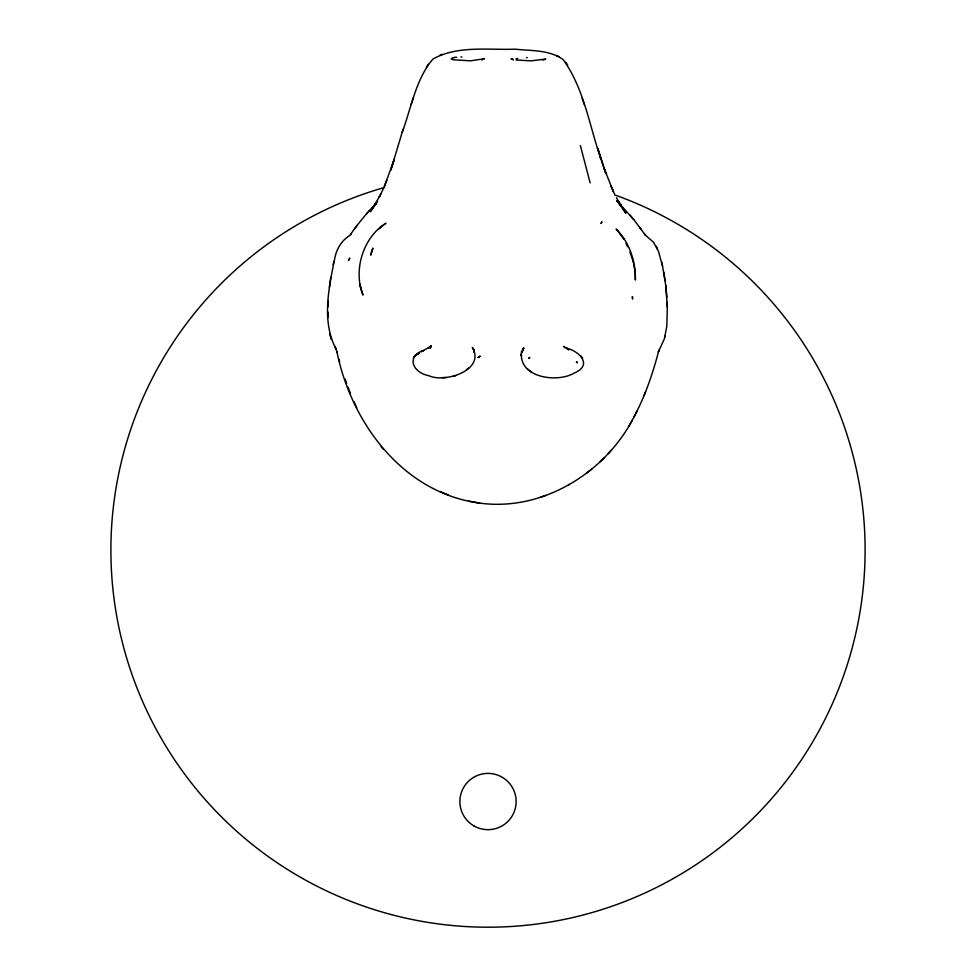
<?xml version="1.0" encoding="UTF-8"?>
<svg xmlns="http://www.w3.org/2000/svg" width="976" height="976" viewBox="0 0 976 976"><rect width="100%" height="100%" fill="white"/><g stroke="black" fill="none" stroke-linecap="round" stroke-linejoin="round"><path stroke-width="1.46" d="M335.11 347.078L334.719 346.26L335.988 348.871C321.214 320.884 329.046 286.895 334.963 257.359C336.903 248.343 341.893 240.267 349.847 235.448C357.692 223.943 366.61 213.207 376.346 203.228L372.625 207.705L376.309 203.191M328.278 301.194L328.058 306.842M522.245 352.214L523.661 348.042L521.404 352.275L521.684 351.47C517.536 377.456 557.028 383.446 574.425 372.954C593.03 365.085 579.439 351.165 566.495 348.164L568.691 349.274M329.437 287.371L330.754 277.416M520.891 354.251L520.708 355.484M451.229 59.121L451.815 58.499M659.19 349.615L658.373 352.019L664.449 338.623L666.828 326.057L667.328 306.769L665.791 285.602L662.484 265.765L658.446 251.247L653.505 242.219L645.417 235.216M430.294 347.444L430.965 346.236L429.989 347.883L430.989 346.273L430.16 347.907L430.392 347.114M333.121 264.752L333.914 261.348M664.998 336.842L665.217 336.012M658.532 351.543C651.761 377.627 642.464 403.283 628.654 426.5M403.137 129.113L390.803 170.105L394.023 160.186L384.495 186.074L386.838 180.353M402.185 132.272C411.311 107.885 415.691 79.373 432.88 59.097C457.378 45.238 488.256 50.179 515.243 49.178C531.188 50.947 549.61 49.654 563.152 59.634C584.051 88.304 589.382 125.855 600.862 158.746L597.715 148.254L605.852 173.313L603.79 167.591L613.44 191.723L610.915 186.062M413.47 97.832L411.103 104.42M643.94 395.744L645.551 391.803M382.58 190.332L385.191 184.379M523.014 349.091L522.514 350.14L523.77 348.017L523.148 348.859M380.713 194.163L379.152 197.274L382.433 190.588M634.132 416.776L637.169 410.823M379.481 196.615L371.636 209.535L377.614 201.251M426.366 67.442L428.257 64.148M632.204 420.339C602.802 475.117 538.959 512.998 476.19 502.567C401.539 490.965 351.031 421.937 336.83 351.372L337.11 352.275L335.549 347.993M370.538 211.804L375.37 204.045M354.276 229.275L357.155 225.285M376.114 203.459L374.357 205.631L376.541 202.886L372.283 208.437L376.272 203.118M430.306 347.261L431.355 346.029L421.351 351.702L423.584 350.445C406.37 355.813 411.872 372.429 428.891 375.711C445.215 383.336 485.755 369.953 472.335 347.432L473.531 349.603M374.918 204.984L376.541 202.886M369.721 210.377L366.439 214.012M608.072 453.779L611.171 450.363M378.786 229.128L379.444 228.433M599.862 462.014L604.437 457.561M380.091 227.737L385.971 223.175C363.048 237.253 352.97 270.376 362.987 295.094L360.351 286.59M466.223 370.05L468.883 367.708M543.083 60.158L545.743 59.048L531.09 60.854L516.194 60M587.027 472.787L591.602 469.236M481.876 59.951L483.12 59.17M568.666 484.804L569.472 484.328M429.391 347.432L430.623 346.736M428.22 348.054L430.05 347.078M540.472 497.296L545.804 495.418M483.022 59.207L484.45 58.731L470.371 60.841L452.51 59.682M453.035 376.48L455.792 375.675M526.515 57.694L527.26 57.535M454.145 57.767L452.364 57.913M454.328 57.316L456.707 57.279M442.006 377.602L446.313 377.505M517.792 58.462L516.011 58.853M479.741 503.128L468.663 501.127M461.001 56.864L461.904 57.035M511.924 59.085L511.058 58.841L512.534 59.268M448.338 494.954L440.078 491.55M556.344 55.461L558.894 56.608M567.581 348.713L563.713 346.456L565.104 347.883M513.303 59.731L511.778 58.853L513.181 59.707M531.774 372.393L527.101 368.66M580.891 356.216L581.391 356.679L580.659 356.008M618.308 231.251L616.124 229.067C629.483 242.133 635.766 261.592 635.352 280.039L635.291 274.415M617.222 230.165L623.92 239.266M644.465 234.13L645.49 235.289L633.705 219.502L616.856 200.751M618.674 202.813L621.48 205.936L616.978 200.836L621.468 206.314L617.064 200.8M618.089 202.105L625.897 213.354L617.893 200.373L621.553 206.631L619.455 203.093M633.705 219.502L629.654 214.793M381.091 446.703L383.458 449.485M565.653 62.232L567.654 64.989M639.731 227.323L641.073 229.287M474.068 349.994L473.58 349.225M616.515 197.762L619.37 202.935M626.043 243.329L627.641 246.757M612.562 189.759L614.514 193.846M656.201 246.208L657.543 249.075M354.105 401.929L356.679 407.614M348.029 387.143L350.53 393.511M629.91 252.113L632.582 259.616M584.343 104.591L582.123 98.369M345.077 379.005L346.651 383.324M600.106 156.319L603.705 167.372M331.279 339.526L329.717 334.134M633.241 260.653L633.448 261.397M632.912 260.812L633.57 263.191M338.989 359.339L339.648 361.791M580.391 145.558L590.126 182.878M360.73 288.445L360.937 289.384L360.095 284.297M661.594 261.8L662.521 265.972M633.997 264.96L635.23 273.341M663.765 272.121L665.156 280.759M665.791 285.602L666.864 297.351M473.848 351.043L473.86 352.092M667.181 302.389L667.34 307.318M327.973 312.1L328.058 317.42M614.587 194.858A377.114 377.114 0 0 1 786.107 781.056A377.114 377.114 0 0 1 175.643 761.39A377.114 377.114 0 0 1 384.532 187.453M370.782 254.285L370.746 255.212L372.905 248.087L370.782 254.285M601.741 221.918L601.192 223.443L601.741 221.918M349.713 258.286L348.542 260.421L349.713 258.286M413.531 357.765L414.178 356.887L413.531 357.765M351.336 233.642L350.616 234.643L351.36 233.654M529.248 357.924L528.882 358.436L529.797 357.375L529.248 357.924M376.211 203.313L373.369 206.729L376.26 203.276M376.297 203.215L374.467 205.253L376.346 203.228M414.812 356.24L414.105 356.996L415.752 355.484L414.812 356.24M381.726 226.151L380.201 227.676L381.726 226.151M416.557 354.8L415.898 355.325L419.18 353.019L416.435 354.861M418.289 353.568L417.447 354.215L418.289 353.568M480.021 356.216L478.118 357.533L480.021 356.216M430.331 346.846L429.574 347.358L430.331 346.846M440.688 54.937L440.091 55.181L442.104 54.388L440.688 54.937M568.081 349.347L567.178 348.603L568.703 349.872L568.081 349.347M576.975 362.291L576.389 361.693L577.389 362.852L576.975 362.291M582.538 357.985L581.879 357.228L582.501 357.985M632.558 298.766L632.411 296.655L632.558 298.766M473.933 825.903A28.145 28.145 0 0 0 516.145 801.528A28.145 28.145 0 0 0 473.933 777.164A28.145 28.145 0 0 0 473.933 825.903"/></g></svg>
